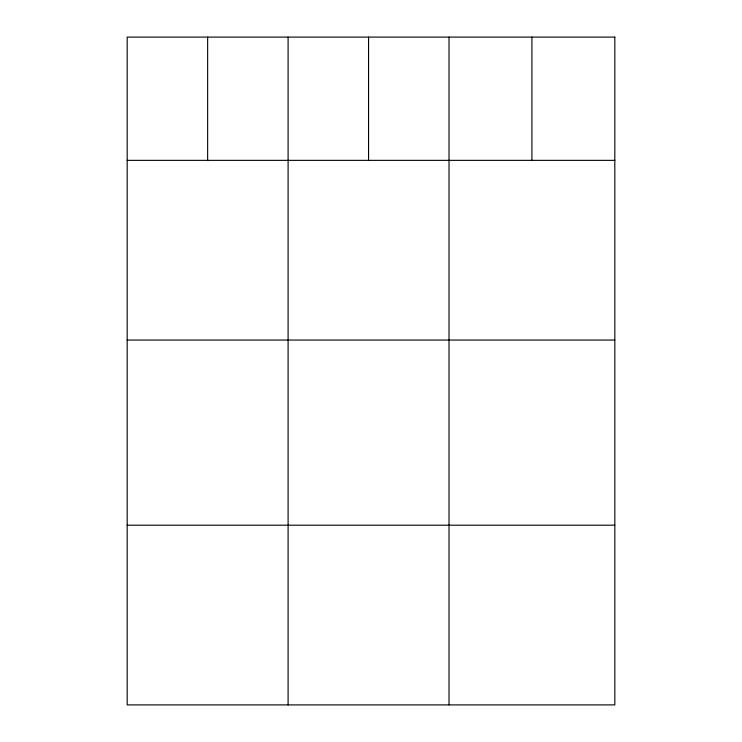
<?xml version="1.0" encoding="UTF-8"?>
<svg xmlns="http://www.w3.org/2000/svg" width="742" height="742" viewBox="0 0 742 742"><rect width="100%" height="100%" fill="white"/><g stroke="black" fill="none" stroke-linecap="round" stroke-linejoin="round"><path stroke-width="1.11" d="M127.179 160.355L614.821 160.355M127.179 340.059L614.821 340.059M127.179 525.197L614.821 525.197M531.921 37.1L531.921 160.355M449.021 37.1L449.021 704.9M368.561 37.1L368.561 160.355M288.1 37.1L288.1 704.9M207.639 37.1L207.639 160.355M614.821 37.1L127.179 37.1L127.179 704.9L614.821 704.9L614.821 37.1"/></g></svg>
